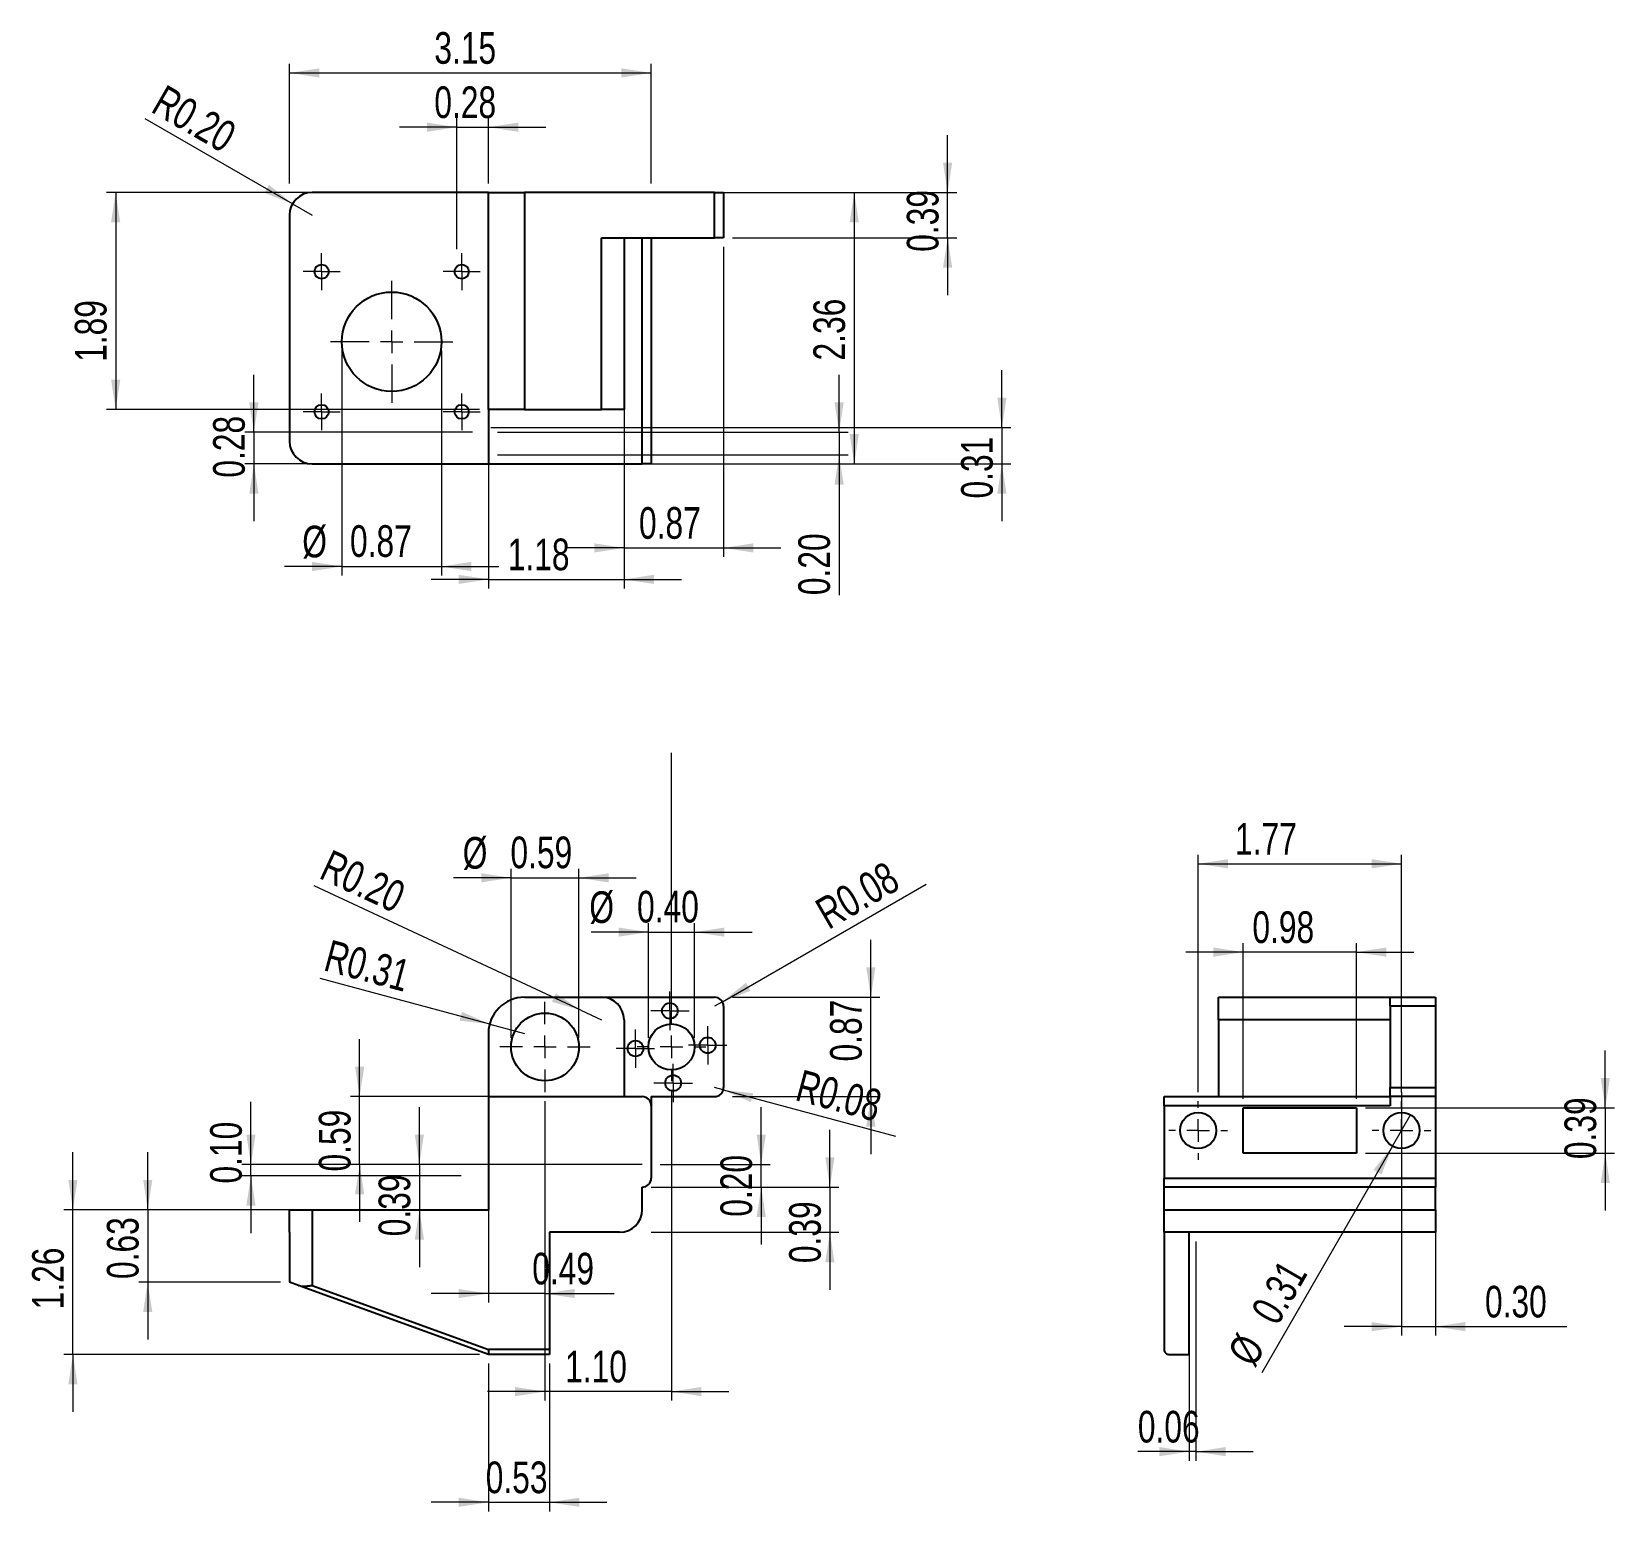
# Model space of a CAD drawing. Header units: inches. Extents: x 0.72 to 7.61, y 3.63 to 10.07.
import ezdxf

# ---------------------------------------------------------------- set-up
doc = ezdxf.new("R2010")
doc.units = ezdxf.units.IN
doc.header["$MEASUREMENT"] = 0
doc.styles.add('SLDTEXTSTYLE0', font='TXT', dxfattribs={"width": 0.75})
doc.dimstyles.new('SLDDIMSTYLE0', dxfattribs={"dimtxt": 0.137795, "dimasz": 0.13, "dimexe": 0, "dimexo": 0.0625, "dimgap": 0.034449, "dimtad": 1, "dimlfac": 2, "dimrnd": 1e-09, "dimzin": 0, "dimdsep": 46, "dimtxsty": 'SLDTEXTSTYLE0', "dimsah": 1, "dimcen": 0.09, "dimadec": 0, "dimazin": 0, "dimtfac": 1, "dimtmove": 0, "dimatfit": 0, "dimfxl": 0, "dimfrac": 2, "dimtolj": 1, "dimtzin": 12, "dimarcsym": 0})
doc.dimstyles.new('SLDDIMSTYLE1', dxfattribs={"dimtxt": 0.137795, "dimasz": 0.13, "dimexe": 0, "dimexo": 0.0625, "dimgap": 0.034449, "dimtad": 1, "dimlfac": 2, "dimrnd": 1e-09, "dimdsep": 46, "dimtxsty": 'SLDTEXTSTYLE0', "dimsah": 1, "dimcen": 0.09, "dimadec": 0, "dimazin": 2, "dimtfac": 1, "dimtmove": 0, "dimatfit": 0, "dimfxl": 0, "dimfrac": 2, "dimtolj": 1, "dimtzin": 12, "dimarcsym": 0})
doc.dimstyles.new('SLDDIMSTYLE2', dxfattribs={"dimtxt": 0.137795, "dimasz": 0.13, "dimexe": 0, "dimexo": 0.0625, "dimgap": 0.034449, "dimtad": 1, "dimlfac": 2, "dimrnd": 1e-09, "dimzin": 4, "dimdsep": 46, "dimtxsty": 'SLDTEXTSTYLE0', "dimsah": 1, "dimcen": 0.09, "dimadec": 0, "dimazin": 1, "dimtfac": 1, "dimtmove": 0, "dimatfit": 0, "dimfxl": 0, "dimfrac": 2, "dimtolj": 1, "dimtzin": 12, "dimarcsym": 0})
doc.dimstyles.new('SLDDIMSTYLE3', dxfattribs={"dimtxt": 0.137795, "dimasz": 0.13, "dimexe": 0, "dimexo": 0.0625, "dimgap": 0.034449, "dimtad": 1, "dimlfac": 2, "dimrnd": 1e-09, "dimdsep": 46, "dimtxsty": 'SLDTEXTSTYLE0', "dimsah": 1, "dimcen": 0, "dimadec": 0, "dimazin": 2, "dimtfac": 1, "dimtofl": 0, "dimtmove": 0, "dimatfit": 3, "dimfxl": 0, "dimfrac": 2, "dimtolj": 1, "dimtzin": 12, "dimarcsym": 0})
doc.dimstyles.new('SLDDIMSTYLE4', dxfattribs={"dimtxt": 0.137795, "dimasz": 0.13, "dimexe": 0, "dimexo": 0.0625, "dimgap": 0.034449, "dimtad": 1, "dimlfac": 2, "dimrnd": 1e-09, "dimzin": 0, "dimdsep": 46, "dimtxsty": 'SLDTEXTSTYLE0', "dimsah": 1, "dimcen": 0, "dimadec": 0, "dimazin": 0, "dimtfac": 1, "dimtofl": 0, "dimtmove": 0, "dimatfit": 3, "dimfxl": 0, "dimfrac": 2, "dimtolj": 1, "dimtzin": 12, "dimarcsym": 0})
doc.dimstyles.new('SLDDIMSTYLE5', dxfattribs={"dimtxt": 0.137795, "dimasz": 0.13, "dimexe": 0, "dimexo": 0.0625, "dimgap": 0.034449, "dimtad": 1, "dimlfac": 2, "dimrnd": 1e-09, "dimzin": 12, "dimdsep": 46, "dimtxsty": 'SLDTEXTSTYLE0', "dimsah": 1, "dimcen": 0.09, "dimadec": 0, "dimazin": 3, "dimtfac": 1, "dimtmove": 0, "dimatfit": 0, "dimfxl": 0, "dimfrac": 2, "dimtolj": 1, "dimtzin": 12, "dimarcsym": 0})
doc.dimstyles.new('SLDDIMSTYLE6', dxfattribs={"dimtxt": 0.137795, "dimasz": 0.13, "dimexe": 0, "dimexo": 0.0625, "dimgap": 0.034449, "dimtad": 1, "dimlfac": 2, "dimrnd": 1e-09, "dimzin": 12, "dimdsep": 46, "dimtxsty": 'SLDTEXTSTYLE0', "dimsah": 1, "dimcen": 0.09, "dimadec": 0, "dimazin": 3, "dimtfac": 1, "dimtofl": 0, "dimtmove": 0, "dimatfit": 3, "dimfxl": 0, "dimfrac": 2, "dimtolj": 1, "dimtzin": 12, "dimarcsym": 0})
doc.dimstyles.new('SLDDIMSTYLE7', dxfattribs={"dimtxt": 0.137795, "dimasz": 0.13, "dimexe": 0, "dimexo": 0.0625, "dimgap": 0.034449, "dimtad": 1, "dimlfac": 2, "dimrnd": 1e-09, "dimdsep": 46, "dimtxsty": 'SLDTEXTSTYLE0', "dimblk1": 'NONE', "dimsah": 1, "dimcen": 0, "dimadec": 0, "dimazin": 2, "dimtfac": 1, "dimtmove": 0, "dimatfit": 3, "dimldrblk": 'NONE', "dimfxl": 0, "dimfrac": 2, "dimtolj": 1, "dimtzin": 12, "dimarcsym": 0})

# ---------------------------------------------------------------- blocks, each defined once
blk = doc.blocks.new('_D')
at = {"color": 7, "linetype": 'Continuous', "lineweight": 18}
for p, q in [((3.8979, 5.1397), (3.8979, 5.3897)), ((3.4583, 5.1397), (3.9373, 5.1397)), ((3.8979, 5.0413), (3.8979, 5.1397)), ((3.4583, 5.0413), (3.9373, 5.0413)), ((3.8979, 5.0413), (3.8979, 4.7913))]:
    blk.add_line(p, q, dxfattribs=at)
for points in [[(3.8979, 5.1397), (3.9179, 5.2697), (3.8779, 5.2697)], [(3.8979, 5.0413), (3.8779, 4.9113), (3.9179, 4.9113)]]:
    blk.add_solid(points, dxfattribs=at)
at = {"color": 7, "linetype": 'Continuous', "lineweight": 18, "insert": (3.7203, 4.9123), "char_height": 0.1378, "attachment_point": 1, "rotation": 90, "style": 'SLDTEXTSTYLE0'}
blk.add_mtext('0.20', dxfattribs=at)
blk = doc.blocks.new('_D_1')
at = {"color": 7, "linetype": 'Continuous', "lineweight": 18}
for p, q in [((2.1496, 5.435), (2.1496, 5.685)), ((3.3796, 5.435), (2.1103, 5.435)), ((2.1496, 5.1397), (2.1496, 5.435)), ((3.3796, 5.1397), (2.1103, 5.1397)), ((2.1496, 5.1397), (2.1496, 4.8897))]:
    blk.add_line(p, q, dxfattribs=at)
for points in [[(2.1496, 5.435), (2.1696, 5.565), (2.1296, 5.565)], [(2.1496, 5.1397), (2.1296, 5.0097), (2.1696, 5.0097)]]:
    blk.add_solid(points, dxfattribs=at)
at = {"color": 7, "linetype": 'Continuous', "lineweight": 18, "insert": (1.972, 5.1092), "char_height": 0.1378, "attachment_point": 1, "rotation": 90, "style": 'SLDTEXTSTYLE0'}
blk.add_mtext('0.59', dxfattribs=at)
blk = doc.blocks.new('_D_2')
at = {"color": 7, "linetype": 'Continuous', "lineweight": 18}
for p, q in [((4.3753, 5.8681), (4.3753, 6.1181)), ((3.7733, 5.8681), (4.4147, 5.8681)), ((4.3753, 5.435), (4.3753, 5.8681)), ((3.7733, 5.435), (4.4147, 5.435)), ((4.3753, 5.435), (4.3753, 5.185))]:
    blk.add_line(p, q, dxfattribs=at)
for points in [[(4.3753, 5.8681), (4.3953, 5.9981), (4.3553, 5.9981)], [(4.3753, 5.435), (4.3553, 5.305), (4.3953, 5.305)]]:
    blk.add_solid(points, dxfattribs=at)
at = {"color": 7, "linetype": 'Continuous', "lineweight": 18, "insert": (4.1977, 5.5882), "char_height": 0.1378, "attachment_point": 1, "rotation": 90, "style": 'SLDTEXTSTYLE0'}
blk.add_mtext('0.87', dxfattribs=at)
blk = doc.blocks.new('_D_3')
at = {"color": 7, "linetype": 'Continuous', "lineweight": 18}
for p, q in [((2.8087, 5.6909), (2.8087, 6.4269)), ((3.104, 5.6909), (3.104, 6.4269)), ((2.8087, 6.3876), (2.5587, 6.3876)), ((2.8087, 6.3876), (3.104, 6.3876)), ((3.104, 6.3876), (3.354, 6.3876))]:
    blk.add_line(p, q, dxfattribs=at)
for points in [[(2.8087, 6.3876), (2.6787, 6.4076), (2.6787, 6.3676)], [(3.104, 6.3876), (3.234, 6.3676), (3.234, 6.4076)]]:
    blk.add_solid(points, dxfattribs=at)
at = {"color": 7, "linetype": 'Continuous', "lineweight": 18, "char_height": 0.1378, "attachment_point": 1, "style": 'SLDTEXTSTYLE0'}
for s, insert in [('%%c', (2.5983, 6.5652)), ('0.59', (2.8061, 6.5673))]:
    blk.add_mtext(s, dxfattribs=dict(at, insert=insert))
blk = doc.blocks.new('_D_4')
at = {"color": 7, "linetype": 'Continuous', "lineweight": 18}
for p, q in [((2.7103, 5.3956), (2.7103, 4.5385)), ((2.9564, 5.4153), (2.9564, 4.5385)), ((2.7103, 4.5779), (2.4603, 4.5779)), ((2.9564, 4.5779), (2.7103, 4.5779)), ((2.9564, 4.5779), (3.2575, 4.5779))]:
    blk.add_line(p, q, dxfattribs=at)
for points in [[(2.7103, 4.5779), (2.5803, 4.5979), (2.5803, 4.5579)], [(2.9564, 4.5779), (3.0864, 4.5579), (3.0864, 4.5979)]]:
    blk.add_solid(points, dxfattribs=at)
at = {"color": 7, "linetype": 'Continuous', "lineweight": 18, "insert": (2.9011, 4.7555), "char_height": 0.1378, "attachment_point": 1, "style": 'SLDTEXTSTYLE0'}
blk.add_mtext('0.49', dxfattribs=at)
blk = doc.blocks.new('_D_5')
at = {"color": 7, "linetype": 'Continuous', "lineweight": 18}
for p, q in [((3.4071, 6.1513), (3.1571, 6.1513)), ((3.4071, 5.6909), (3.4071, 6.1907)), ((3.4071, 6.1513), (3.6079, 6.1513)), ((3.6079, 5.6909), (3.6079, 6.1907)), ((3.6079, 6.1513), (3.8579, 6.1513))]:
    blk.add_line(p, q, dxfattribs=at)
for points in [[(3.4071, 6.1513), (3.2771, 6.1713), (3.2771, 6.1313)], [(3.6079, 6.1513), (3.7379, 6.1313), (3.7379, 6.1713)]]:
    blk.add_solid(points, dxfattribs=at)
at = {"color": 7, "linetype": 'Continuous', "lineweight": 18, "char_height": 0.1378, "attachment_point": 1, "style": 'SLDTEXTSTYLE0'}
for s, insert in [('%%c', (3.1495, 6.329)), ('0.40', (3.3574, 6.3311))]:
    blk.add_mtext(s, dxfattribs=dict(at, insert=insert))
blk = doc.blocks.new('_D_6')
at = {"color": 7, "linetype": 'Continuous', "lineweight": 18}
for p, q in [((3.5075, 5.4626), (3.5075, 4.1118)), ((2.9564, 5.4153), (2.9564, 4.1118)), ((2.9564, 4.1511), (2.7064, 4.1511)), ((3.5075, 4.1511), (2.9564, 4.1511)), ((3.5075, 4.1511), (3.7575, 4.1511))]:
    blk.add_line(p, q, dxfattribs=at)
for points in [[(2.9564, 4.1511), (2.8264, 4.1711), (2.8264, 4.1311)], [(3.5075, 4.1511), (3.6375, 4.1311), (3.6375, 4.1711)]]:
    blk.add_solid(points, dxfattribs=at)
at = {"color": 7, "linetype": 'Continuous', "lineweight": 18, "insert": (3.0441, 4.3287), "char_height": 0.1378, "attachment_point": 1, "style": 'SLDTEXTSTYLE0'}
blk.add_mtext('1.10', dxfattribs=at)
blk = doc.blocks.new('_D_7')
at = {"color": 7, "linetype": 'Continuous', "lineweight": 18}
for q in [(1.9773, 5.9492), (2.8678, 5.7106)]:
    blk.add_line((2.7157, 5.7513), q, dxfattribs=at)
blk.add_solid([(2.7157, 5.7513), (2.5953, 5.8043), (2.5849, 5.7657)], dxfattribs=at)
at = {"color": 7, "linetype": 'Continuous', "lineweight": 18, "insert": (2.0229, 6.1195), "char_height": 0.1378, "attachment_point": 1, "rotation": 345, "style": 'SLDTEXTSTYLE0'}
blk.add_mtext('R0.31', dxfattribs=at)
blk = doc.blocks.new('_D_8')
at = {"color": 7, "linetype": 'Continuous', "lineweight": 18}
for q in [(1.9509, 6.3529), (3.2024, 5.7696)]:
    blk.add_line((3.1132, 5.8112), q, dxfattribs=at)
blk.add_solid([(3.1132, 5.8112), (3.0038, 5.8843), (2.9869, 5.848)], dxfattribs=at)
at = {"color": 7, "linetype": 'Continuous', "lineweight": 18, "insert": (2.0257, 6.5135), "char_height": 0.1378, "attachment_point": 1, "rotation": 335.01127, "style": 'SLDTEXTSTYLE0'}
blk.add_mtext('R0.20', dxfattribs=at)
blk = doc.blocks.new('_D_9')
at = {"color": 7, "linetype": 'Continuous', "lineweight": 18}
for q in [(4.6155, 6.3604), (3.6945, 5.8287)]:
    blk.add_line((3.7286, 5.8484), q, dxfattribs=at)
blk.add_solid([(3.7286, 5.8484), (3.8512, 5.8961), (3.8312, 5.9307)], dxfattribs=at)
at = {"color": 7, "linetype": 'Continuous', "lineweight": 18, "insert": (4.1219, 6.2795), "char_height": 0.1378, "attachment_point": 1, "rotation": 30, "style": 'SLDTEXTSTYLE0'}
blk.add_mtext('R0.08', dxfattribs=at)
blk = doc.blocks.new('_D_10')
at = {"color": 7, "linetype": 'Continuous', "lineweight": 18}
for q in [(3.6945, 5.4744), (4.4824, 5.2633)]:
    blk.add_line((3.7326, 5.4642), q, dxfattribs=at)
blk.add_solid([(3.7326, 5.4642), (3.853, 5.4112), (3.8633, 5.4499)], dxfattribs=at)
at = {"color": 7, "linetype": 'Continuous', "lineweight": 18, "insert": (4.0759, 5.5542), "char_height": 0.1378, "attachment_point": 1, "rotation": 345, "style": 'SLDTEXTSTYLE0'}
blk.add_mtext('R0.08', dxfattribs=at)
blk = doc.blocks.new('_D_11')
at = {"color": 7, "linetype": 'Continuous', "lineweight": 18}
for p, q in [((1.6763, 5.1397), (1.6763, 5.4132)), ((2.5922, 5.1397), (1.6369, 5.1397)), ((1.6763, 5.0905), (1.6763, 5.1397)), ((2.5922, 5.0905), (1.6369, 5.0905)), ((1.6763, 5.0905), (1.6763, 4.8405))]:
    blk.add_line(p, q, dxfattribs=at)
for points in [[(1.6763, 5.1397), (1.6963, 5.2697), (1.6563, 5.2697)], [(1.6763, 5.0905), (1.6563, 4.9605), (1.6963, 4.9605)]]:
    blk.add_solid(points, dxfattribs=at)
at = {"color": 7, "linetype": 'Continuous', "lineweight": 18, "insert": (1.4987, 5.0569), "char_height": 0.1378, "attachment_point": 1, "rotation": 90, "style": 'SLDTEXTSTYLE0'}
blk.add_mtext('0.10', dxfattribs=at)
blk = doc.blocks.new('_D_12')
at = {"color": 7, "linetype": 'Continuous', "lineweight": 18}
for p, q in [((4.1969, 5.0413), (4.1969, 5.2913)), ((3.419, 5.0413), (4.2363, 5.0413)), ((4.1969, 5.0413), (4.1969, 4.8444)), ((3.419, 4.8444), (4.2363, 4.8444)), ((4.1969, 4.8444), (4.1969, 4.5944))]:
    blk.add_line(p, q, dxfattribs=at)
for points in [[(4.1969, 5.0413), (4.2169, 5.1713), (4.1769, 5.1713)], [(4.1969, 4.8444), (4.1769, 4.7144), (4.2169, 4.7144)]]:
    blk.add_solid(points, dxfattribs=at)
at = {"color": 7, "linetype": 'Continuous', "lineweight": 18, "insert": (4.0193, 4.7103), "char_height": 0.1378, "attachment_point": 1, "rotation": 90, "style": 'SLDTEXTSTYLE0'}
blk.add_mtext('0.39', dxfattribs=at)
blk = doc.blocks.new('_D_13')
at = {"color": 7, "linetype": 'Continuous', "lineweight": 18}
for p, q in [((2.4096, 5.1397), (2.4096, 5.3897)), ((2.6709, 5.1397), (2.3702, 5.1397)), ((2.4096, 5.1397), (2.4096, 4.9429)), ((2.6709, 4.9429), (2.3702, 4.9429)), ((2.4096, 4.9429), (2.4096, 4.6929))]:
    blk.add_line(p, q, dxfattribs=at)
for points in [[(2.4096, 5.1397), (2.4296, 5.2697), (2.3896, 5.2697)], [(2.4096, 4.9429), (2.3896, 4.8129), (2.4296, 4.8129)]]:
    blk.add_solid(points, dxfattribs=at)
at = {"color": 7, "linetype": 'Continuous', "lineweight": 18, "insert": (2.232, 4.8272), "char_height": 0.1378, "attachment_point": 1, "rotation": 90, "style": 'SLDTEXTSTYLE0'}
blk.add_mtext('0.39', dxfattribs=at)
blk = doc.blocks.new('_D_14')
at = {"color": 7, "linetype": 'Continuous', "lineweight": 18}
for p, q in [((1.227, 4.9429), (1.227, 5.1929)), ((1.8048, 4.9429), (1.1876, 4.9429)), ((1.227, 4.9429), (1.227, 4.6279)), ((1.8048, 4.6279), (1.1876, 4.6279)), ((1.227, 4.6279), (1.227, 4.3779))]:
    blk.add_line(p, q, dxfattribs=at)
for points in [[(1.227, 4.9429), (1.247, 5.0729), (1.207, 5.0729)], [(1.227, 4.6279), (1.207, 4.4979), (1.247, 4.4979)]]:
    blk.add_solid(points, dxfattribs=at)
at = {"color": 7, "linetype": 'Continuous', "lineweight": 18, "insert": (1.0493, 4.6411), "char_height": 0.1378, "attachment_point": 1, "rotation": 90, "style": 'SLDTEXTSTYLE0'}
blk.add_mtext('0.63', dxfattribs=at)
blk = doc.blocks.new('_D_15')
at = {"color": 7, "linetype": 'Continuous', "lineweight": 18}
for p, q in [((0.9013, 4.9429), (0.9013, 5.1929)), ((2.6709, 4.9429), (0.8619, 4.9429)), ((0.9013, 4.313), (0.9013, 4.9429)), ((2.6709, 4.313), (0.8619, 4.313)), ((0.9013, 4.313), (0.9013, 4.063))]:
    blk.add_line(p, q, dxfattribs=at)
for points in [[(0.9013, 4.9429), (0.9213, 5.0729), (0.8813, 5.0729)], [(0.9013, 4.313), (0.8813, 4.183), (0.9213, 4.183)]]:
    blk.add_solid(points, dxfattribs=at)
at = {"color": 7, "linetype": 'Continuous', "lineweight": 18, "insert": (0.7237, 4.5091), "char_height": 0.1378, "attachment_point": 1, "rotation": 90, "style": 'SLDTEXTSTYLE0'}
blk.add_mtext('1.26', dxfattribs=at)
blk = doc.blocks.new('_D_16')
at = {"color": 7, "linetype": 'Continuous', "lineweight": 18}
for p, q in [((2.7103, 4.2736), (2.7103, 3.6297)), ((2.976, 4.2736), (2.976, 3.6297)), ((2.7103, 3.6691), (2.4603, 3.6691)), ((2.7103, 3.6691), (2.976, 3.6691)), ((2.976, 3.6691), (3.226, 3.6691))]:
    blk.add_line(p, q, dxfattribs=at)
for points in [[(2.7103, 3.6691), (2.5803, 3.6891), (2.5803, 3.6491)], [(2.976, 3.6691), (3.106, 3.6491), (3.106, 3.6891)]]:
    blk.add_solid(points, dxfattribs=at)
at = {"color": 7, "linetype": 'Continuous', "lineweight": 18, "insert": (2.6985, 3.8467), "char_height": 0.1378, "attachment_point": 1, "style": 'SLDTEXTSTYLE0'}
blk.add_mtext('0.53', dxfattribs=at)
blk = doc.blocks.new('SW_CENTERMARKSYMBOL_0')
at = {"color": 0, "linetype": 'Continuous', "lineweight": 0}
for p, q in [((0, 0.0984), (0, 0.1969)), ((-0.0984, 0), (-0.1969, 0)), ((0, 0), (-0.0492, 0)), ((0, 0), (0, 0.0492)), ((0, 0), (0, -0.0492)), ((0, 0), (0.0492, 0)), ((0.0984, 0), (0.1969, 0)), ((0, -0.0984), (0, -0.1969))]:
    blk.add_line(p, q, dxfattribs=at)
blk = doc.blocks.new('SW_CENTERMARKSYMBOL_1')
at = {"color": 0, "linetype": 'Continuous', "lineweight": 0}
for p, q in [((0, 0.0984), (0, 1.2808)), ((-0.0984, 0), (-0.1496, 0)), ((0, 0), (-0.0492, 0)), ((0, 0), (0, 0.0492)), ((0, 0), (0, -0.0492)), ((0, 0), (0.0492, 0)), ((0.0984, 0), (0.1496, 0)), ((0, -0.0984), (0, -0.1496))]:
    blk.add_line(p, q, dxfattribs=at)
blk = doc.blocks.new('SW_CENTERMARKSYMBOL_2')
at = {"color": 0, "linetype": 'Continuous', "lineweight": 0}
for p, q in [((0, 0.0492), (0, 0.0837)), ((-0.0492, 0), (-0.0837, 0)), ((0, 0), (-0.0492, 0)), ((0, 0), (0, 0.0492)), ((0, 0), (0, -0.0492)), ((0, 0), (0.0492, 0)), ((0.0492, 0), (0.0837, 0)), ((0, -0.0492), (0, -0.0837))]:
    blk.add_line(p, q, dxfattribs=at)
blk = doc.blocks.new('SW_CENTERMARKSYMBOL_3')
at = {"color": 0, "linetype": 'Continuous', "lineweight": 0}
for p, q in [((0, 0.0492), (0, 0.0837)), ((-0.0492, 0), (-0.0837, 0)), ((0, 0), (-0.0492, 0)), ((0, 0), (0, 0.0492)), ((0, 0), (0, -0.0492)), ((0, 0), (0.0492, 0)), ((0.0492, 0), (0.0837, 0)), ((0, -0.0492), (0, -0.0837))]:
    blk.add_line(p, q, dxfattribs=at)
blk = doc.blocks.new('SW_CENTERMARKSYMBOL_4')
at = {"color": 0, "linetype": 'Continuous', "lineweight": 0}
for p, q in [((0, 0.0492), (0, 0.0837)), ((-0.0492, 0), (-0.0837, 0)), ((0, 0), (-0.0492, 0)), ((0, 0), (0, 0.0492)), ((0, 0), (0, -0.0492)), ((0, 0), (0.0492, 0)), ((0.0492, 0), (0.0837, 0)), ((0, -0.0492), (0, -0.0837))]:
    blk.add_line(p, q, dxfattribs=at)
blk = doc.blocks.new('SW_CENTERMARKSYMBOL_5')
at = {"color": 0, "linetype": 'Continuous', "lineweight": 0}
for p, q in [((0, 0.0492), (0, 0.0837)), ((-0.0492, 0), (-0.0837, 0)), ((0, 0), (-0.0492, 0)), ((0, 0), (0, 0.0492)), ((0, 0), (0, -0.0492)), ((0, 0), (0.0492, 0)), ((0.0492, 0), (0.0837, 0)), ((0, -0.0492), (0, -0.0837))]:
    blk.add_line(p, q, dxfattribs=at)
blk = doc.blocks.new('_D_17')
at = {"color": 7, "linetype": 'Continuous', "lineweight": 18}
for p, q in [((1.8442, 9.4106), (1.8442, 9.9311)), ((3.419, 9.4106), (3.419, 9.9311)), ((1.8442, 9.8917), (3.419, 9.8917))]:
    blk.add_line(p, q, dxfattribs=at)
for points in [[(1.8442, 9.8917), (1.9742, 9.8717), (1.9742, 9.9117)], [(3.419, 9.8917), (3.289, 9.9117), (3.289, 9.8717)]]:
    blk.add_solid(points, dxfattribs=at)
at = {"color": 7, "linetype": 'Continuous', "lineweight": 18, "insert": (2.4747, 10.0694), "char_height": 0.1378, "attachment_point": 1, "style": 'SLDTEXTSTYLE0'}
blk.add_mtext('3.15', dxfattribs=at)
blk = doc.blocks.new('_D_18')
at = {"color": 7, "linetype": 'Continuous', "lineweight": 18}
for p, q in [((3.4583, 9.3712), (4.3421, 9.3712)), ((4.3028, 9.3712), (4.3028, 8.1901)), ((3.4583, 8.1901), (4.3421, 8.1901))]:
    blk.add_line(p, q, dxfattribs=at)
for points in [[(4.3028, 9.3712), (4.2828, 9.2412), (4.3228, 9.2412)], [(4.3028, 8.1901), (4.3228, 8.3201), (4.2828, 8.3201)]]:
    blk.add_solid(points, dxfattribs=at)
at = {"color": 7, "linetype": 'Continuous', "lineweight": 18, "insert": (4.1251, 8.6399), "char_height": 0.1378, "attachment_point": 1, "rotation": 90, "style": 'SLDTEXTSTYLE0'}
blk.add_mtext('2.36', dxfattribs=at)
blk = doc.blocks.new('_D_19')
at = {"color": 7, "linetype": 'Continuous', "lineweight": 18}
for p, q in [((2.5725, 9.6555), (2.3225, 9.6555)), ((2.5725, 9.1251), (2.5725, 9.6949)), ((2.5725, 9.6555), (2.7103, 9.6555)), ((2.7103, 9.4106), (2.7103, 9.6949)), ((2.7103, 9.6555), (2.9603, 9.6555))]:
    blk.add_line(p, q, dxfattribs=at)
for points in [[(2.5725, 9.6555), (2.4425, 9.6755), (2.4425, 9.6355)], [(2.7103, 9.6555), (2.8403, 9.6355), (2.8403, 9.6755)]]:
    blk.add_solid(points, dxfattribs=at)
at = {"color": 7, "linetype": 'Continuous', "lineweight": 18, "insert": (2.4747, 9.8331), "char_height": 0.1378, "attachment_point": 1, "style": 'SLDTEXTSTYLE0'}
blk.add_mtext('0.28', dxfattribs=at)
blk = doc.blocks.new('_D_20')
at = {"color": 7, "linetype": 'Continuous', "lineweight": 18}
for p, q in [((2.7103, 8.3869), (2.7103, 7.6476)), ((3.3008, 8.3869), (3.3008, 7.6476)), ((2.7103, 7.687), (2.4603, 7.687)), ((2.7103, 7.687), (3.3008, 7.687)), ((3.3008, 7.687), (3.5508, 7.687))]:
    blk.add_line(p, q, dxfattribs=at)
for points in [[(2.7103, 7.687), (2.5803, 7.707), (2.5803, 7.667)], [(3.3008, 7.687), (3.4308, 7.667), (3.4308, 7.707)]]:
    blk.add_solid(points, dxfattribs=at)
at = {"color": 7, "linetype": 'Continuous', "lineweight": 18, "insert": (2.7944, 7.8646), "char_height": 0.1378, "attachment_point": 1, "style": 'SLDTEXTSTYLE0'}
blk.add_mtext('1.18', dxfattribs=at)
blk = doc.blocks.new('_D_21')
at = {"color": 7, "linetype": 'Continuous', "lineweight": 18}
for p, q in [((3.3008, 9.135), (3.3008, 7.7845)), ((3.7339, 9.135), (3.7339, 7.7845)), ((3.3008, 7.8239), (3.0508, 7.8239)), ((3.3008, 7.8239), (3.7339, 7.8239)), ((3.7339, 7.8239), (3.9839, 7.8239))]:
    blk.add_line(p, q, dxfattribs=at)
for points in [[(3.3008, 7.8239), (3.1708, 7.8439), (3.1708, 7.8039)], [(3.7339, 7.8239), (3.8639, 7.8039), (3.8639, 7.8439)]]:
    blk.add_solid(points, dxfattribs=at)
at = {"color": 7, "linetype": 'Continuous', "lineweight": 18, "insert": (3.3657, 8.0015), "char_height": 0.1378, "attachment_point": 1, "style": 'SLDTEXTSTYLE0'}
blk.add_mtext('0.87', dxfattribs=at)
blk = doc.blocks.new('_D_22')
at = {"color": 7, "linetype": 'Continuous', "lineweight": 18}
for p, q in [((4.7094, 9.3712), (4.7094, 9.6212)), ((3.7733, 9.3712), (4.7488, 9.3712)), ((4.7094, 9.1743), (4.7094, 9.3712)), ((3.7733, 9.1743), (4.7488, 9.1743)), ((4.7094, 9.1743), (4.7094, 8.9243))]:
    blk.add_line(p, q, dxfattribs=at)
for points in [[(4.7094, 9.3712), (4.7294, 9.5012), (4.6894, 9.5012)], [(4.7094, 9.1743), (4.6894, 9.0443), (4.7294, 9.0443)]]:
    blk.add_solid(points, dxfattribs=at)
at = {"color": 7, "linetype": 'Continuous', "lineweight": 18, "insert": (4.5318, 9.113), "char_height": 0.1378, "attachment_point": 1, "rotation": 90, "style": 'SLDTEXTSTYLE0'}
blk.add_mtext('0.39', dxfattribs=at)
blk = doc.blocks.new('_D_23')
at = {"color": 7, "linetype": 'Continuous', "lineweight": 18}
for p, q in [((2.6709, 9.3712), (1.048, 9.3712)), ((1.0874, 9.3712), (1.0874, 8.4263)), ((2.6709, 8.4263), (1.048, 8.4263))]:
    blk.add_line(p, q, dxfattribs=at)
for points in [[(1.0874, 9.3712), (1.0674, 9.2412), (1.1074, 9.2412)], [(1.0874, 8.4263), (1.1074, 8.5563), (1.0674, 8.5563)]]:
    blk.add_solid(points, dxfattribs=at)
at = {"color": 7, "linetype": 'Continuous', "lineweight": 18, "insert": (0.9098, 8.6338), "char_height": 0.1378, "attachment_point": 1, "rotation": 90, "style": 'SLDTEXTSTYLE0'}
blk.add_mtext('1.89', dxfattribs=at)
blk = doc.blocks.new('_D_24')
at = {"color": 7, "linetype": 'Continuous', "lineweight": 18}
for p, q in [((4.9457, 8.3476), (4.9457, 8.5976)), ((2.7201, 8.3476), (4.985, 8.3476)), ((4.9457, 8.3476), (4.9457, 8.1901)), ((2.7201, 8.1901), (4.985, 8.1901)), ((4.9457, 8.1901), (4.9457, 7.9401))]:
    blk.add_line(p, q, dxfattribs=at)
for points in [[(4.9457, 8.3476), (4.9657, 8.4776), (4.9257, 8.4776)], [(4.9457, 8.1901), (4.9257, 8.0601), (4.9657, 8.0601)]]:
    blk.add_solid(points, dxfattribs=at)
at = {"color": 7, "linetype": 'Continuous', "lineweight": 18, "insert": (4.768, 8.0391), "char_height": 0.1378, "attachment_point": 1, "rotation": 90, "style": 'SLDTEXTSTYLE0'}
blk.add_mtext('0.31', dxfattribs=at)
blk = doc.blocks.new('_D_25')
at = {"color": 7, "linetype": 'Continuous', "lineweight": 18}
for p, q in [((2.0725, 8.6821), (2.0725, 7.7036)), ((2.5055, 8.6821), (2.5055, 7.7036)), ((2.0725, 7.743), (1.8225, 7.743)), ((2.0725, 7.743), (2.5055, 7.743)), ((2.5055, 7.743), (2.7555, 7.743))]:
    blk.add_line(p, q, dxfattribs=at)
for points in [[(2.0725, 7.743), (1.9425, 7.763), (1.9425, 7.723)], [(2.5055, 7.743), (2.6355, 7.723), (2.6355, 7.763)]]:
    blk.add_solid(points, dxfattribs=at)
at = {"color": 7, "linetype": 'Continuous', "lineweight": 18, "char_height": 0.1378, "attachment_point": 1, "style": 'SLDTEXTSTYLE0'}
for s, insert in [('%%c', (1.8997, 7.9206)), ('0.87', (2.1075, 7.9227))]:
    blk.add_mtext(s, dxfattribs=dict(at, insert=insert))
blk = doc.blocks.new('_D_26')
at = {"color": 7, "linetype": 'Continuous', "lineweight": 18}
for p, q in [((1.6892, 8.3279), (1.6892, 8.5779)), ((2.6414, 8.3279), (1.6499, 8.3279)), ((1.6892, 8.3279), (1.6892, 8.1901)), ((2.6414, 8.1901), (1.6499, 8.1901)), ((1.6892, 8.1901), (1.6892, 7.9401))]:
    blk.add_line(p, q, dxfattribs=at)
for points in [[(1.6892, 8.3279), (1.7092, 8.4579), (1.6692, 8.4579)], [(1.6892, 8.1901), (1.6692, 8.0601), (1.7092, 8.0601)]]:
    blk.add_solid(points, dxfattribs=at)
at = {"color": 7, "linetype": 'Continuous', "lineweight": 18, "insert": (1.5116, 8.1298), "char_height": 0.1378, "attachment_point": 1, "rotation": 90, "style": 'SLDTEXTSTYLE0'}
blk.add_mtext('0.28', dxfattribs=at)
blk = doc.blocks.new('_D_27')
at = {"color": 7, "linetype": 'Continuous', "lineweight": 18}
for p, q in [((4.237, 8.3279), (4.237, 8.5779)), ((2.7497, 8.3279), (4.2764, 8.3279)), ((4.237, 8.3279), (4.237, 8.2295)), ((2.7497, 8.2295), (4.2764, 8.2295)), ((4.237, 8.2295), (4.237, 7.6182))]:
    blk.add_line(p, q, dxfattribs=at)
for points in [[(4.237, 8.3279), (4.257, 8.4579), (4.217, 8.4579)], [(4.237, 8.2295), (4.217, 8.0995), (4.257, 8.0995)]]:
    blk.add_solid(points, dxfattribs=at)
at = {"color": 7, "linetype": 'Continuous', "lineweight": 18, "insert": (4.0594, 7.6182), "char_height": 0.1378, "attachment_point": 1, "rotation": 90, "style": 'SLDTEXTSTYLE0'}
blk.add_mtext('0.20', dxfattribs=at)
blk = doc.blocks.new('_D_28')
at = {"color": 7, "linetype": 'Continuous', "lineweight": 18}
for q in [(1.2163, 9.6921), (1.9426, 9.2728)]:
    blk.add_line((1.8573, 9.322), q, dxfattribs=at)
blk.add_solid([(1.8573, 9.322), (1.7548, 9.4043), (1.7348, 9.3697)], dxfattribs=at)
at = {"color": 7, "linetype": 'Continuous', "lineweight": 18, "insert": (1.3043, 9.8444), "char_height": 0.1378, "attachment_point": 1, "rotation": 330, "style": 'SLDTEXTSTYLE0'}
blk.add_mtext('R0.20', dxfattribs=at)
blk = doc.blocks.new('SW_CENTERMARKSYMBOL_6')
at = {"color": 0, "linetype": 'Continuous', "lineweight": 0}
for p, q in [((0, 0.0984), (0, 0.2657)), ((-0.0984, 0), (-0.2657, 0)), ((0, 0), (-0.0492, 0)), ((0, 0), (0, 0.0492)), ((0, 0), (0, -0.0492)), ((0, 0), (0.0492, 0)), ((0.0984, 0), (0.2657, 0)), ((0, -0.0984), (0, -0.2657))]:
    blk.add_line(p, q, dxfattribs=at)
blk = doc.blocks.new('SW_CENTERMARKSYMBOL_7')
at = {"color": 0, "linetype": 'Continuous', "lineweight": 0}
for p, q in [((0, 0.0492), (0, 0.0804)), ((-0.0492, 0), (-0.0804, 0)), ((0, 0), (-0.0492, 0)), ((0, 0), (0, 0.0492)), ((0, 0), (0, -0.0492)), ((0, 0), (0.0492, 0)), ((0.0492, 0), (0.0804, 0)), ((0, -0.0492), (0, -0.0804))]:
    blk.add_line(p, q, dxfattribs=at)
blk = doc.blocks.new('SW_CENTERMARKSYMBOL_8')
at = {"color": 0, "linetype": 'Continuous', "lineweight": 0}
for p, q in [((0, 0.0492), (0, 0.0804)), ((-0.0492, 0), (-0.0804, 0)), ((0, 0), (-0.0492, 0)), ((0, 0), (0, 0.0492)), ((0, 0), (0, -0.0492)), ((0, 0), (0.0492, 0)), ((0.0492, 0), (0.0804, 0)), ((0, -0.0492), (0, -0.0804))]:
    blk.add_line(p, q, dxfattribs=at)
blk = doc.blocks.new('SW_CENTERMARKSYMBOL_9')
at = {"color": 0, "linetype": 'Continuous', "lineweight": 0}
for p, q in [((0, 0.0492), (0, 0.0804)), ((-0.0492, 0), (-0.0804, 0)), ((0, 0), (-0.0492, 0)), ((0, 0), (0, 0.0492)), ((0, 0), (0, -0.0492)), ((0, 0), (0.0492, 0)), ((0.0492, 0), (0.0804, 0)), ((0, -0.0492), (0, -0.0804))]:
    blk.add_line(p, q, dxfattribs=at)
blk = doc.blocks.new('SW_CENTERMARKSYMBOL_10')
at = {"color": 0, "linetype": 'Continuous', "lineweight": 0}
for p, q in [((0, 0.0492), (0, 0.0804)), ((-0.0492, 0), (-0.0804, 0)), ((0, 0), (-0.0492, 0)), ((0, 0), (0, 0.0492)), ((0, 0), (0, -0.0492)), ((0, 0), (0.0492, 0)), ((0.0492, 0), (0.0804, 0)), ((0, -0.0492), (0, -0.0804))]:
    blk.add_line(p, q, dxfattribs=at)
blk = doc.blocks.new('_D_29')
at = {"color": 7, "linetype": 'Continuous', "lineweight": 18}
for q in [(6.7252, 5.3556), (6.0767, 4.2323)]:
    blk.add_line((6.6464, 5.2192), q, dxfattribs=at)
blk.add_solid([(6.6464, 5.2192), (6.5641, 5.1166), (6.5987, 5.0966)], dxfattribs=at)
at = {"color": 7, "linetype": 'Continuous', "lineweight": 18, "char_height": 0.1378, "attachment_point": 1, "rotation": 60, "style": 'SLDTEXTSTYLE0'}
for s, insert in [('0.31', (6.0256, 4.5018)), ('%%c', (5.9235, 4.3208))]:
    blk.add_mtext(s, dxfattribs=dict(at, insert=insert))
blk = doc.blocks.new('_NONE')
blk = doc.blocks.new('_D_30')
at = {"color": 7, "linetype": 'Continuous', "lineweight": 18}
for p, q in [((5.8, 5.4547), (5.8, 6.4881)), ((6.6858, 5.4547), (6.6858, 6.4881)), ((5.8, 6.4488), (6.6858, 6.4488))]:
    blk.add_line(p, q, dxfattribs=at)
for points in [[(5.8, 6.4488), (5.93, 6.4288), (5.93, 6.4688)], [(6.6858, 6.4488), (6.5558, 6.4688), (6.5558, 6.4288)]]:
    blk.add_solid(points, dxfattribs=at)
at = {"color": 7, "linetype": 'Continuous', "lineweight": 18, "insert": (5.9606, 6.6264), "char_height": 0.1378, "attachment_point": 1, "style": 'SLDTEXTSTYLE0'}
blk.add_mtext('1.77', dxfattribs=at)
blk = doc.blocks.new('_D_31')
at = {"color": 7, "linetype": 'Continuous', "lineweight": 18}
for p, q in [((6.6858, 5.4547), (6.6858, 4.3946)), ((6.8334, 5.1004), (6.8334, 4.3946)), ((6.6858, 4.4339), (6.4358, 4.4339)), ((6.6858, 4.4339), (6.8334, 4.4339)), ((6.8334, 4.4339), (7.4053, 4.4339))]:
    blk.add_line(p, q, dxfattribs=at)
for points in [[(6.6858, 4.4339), (6.5558, 4.4539), (6.5558, 4.4139)], [(6.8334, 4.4339), (6.9634, 4.4139), (6.9634, 4.4539)]]:
    blk.add_solid(points, dxfattribs=at)
at = {"color": 7, "linetype": 'Continuous', "lineweight": 18, "insert": (7.0489, 4.6116), "char_height": 0.1378, "attachment_point": 1, "style": 'SLDTEXTSTYLE0'}
blk.add_mtext('0.30', dxfattribs=at)
blk = doc.blocks.new('_D_32')
at = {"color": 7, "linetype": 'Continuous', "lineweight": 18}
for p, q in [((5.9968, 6.0642), (5.7468, 6.0642)), ((5.9968, 5.4252), (5.9968, 6.1036)), ((6.4889, 6.0642), (5.9968, 6.0642)), ((6.4889, 5.4252), (6.4889, 6.1036)), ((6.4889, 6.0642), (6.7389, 6.0642))]:
    blk.add_line(p, q, dxfattribs=at)
for points in [[(5.9968, 6.0642), (5.8668, 6.0842), (5.8668, 6.0442)], [(6.4889, 6.0642), (6.6189, 6.0442), (6.6189, 6.0842)]]:
    blk.add_solid(points, dxfattribs=at)
at = {"color": 7, "linetype": 'Continuous', "lineweight": 18, "insert": (6.0363, 6.2419), "char_height": 0.1378, "attachment_point": 1, "style": 'SLDTEXTSTYLE0'}
blk.add_mtext('0.98', dxfattribs=at)
blk = doc.blocks.new('_D_33')
at = {"color": 7, "linetype": 'Continuous', "lineweight": 18}
for p, q in [((7.5727, 5.3858), (7.5727, 5.6358)), ((6.5283, 5.3858), (7.6121, 5.3858)), ((7.5727, 5.3858), (7.5727, 5.1889)), ((6.5283, 5.1889), (7.6121, 5.1889)), ((7.5727, 5.1889), (7.5727, 4.9389))]:
    blk.add_line(p, q, dxfattribs=at)
for points in [[(7.5727, 5.3858), (7.5927, 5.5158), (7.5527, 5.5158)], [(7.5727, 5.1889), (7.5527, 5.0589), (7.5927, 5.0589)]]:
    blk.add_solid(points, dxfattribs=at)
at = {"color": 7, "linetype": 'Continuous', "lineweight": 18, "insert": (7.3951, 5.163), "char_height": 0.1378, "attachment_point": 1, "rotation": 90, "style": 'SLDTEXTSTYLE0'}
blk.add_mtext('0.39', dxfattribs=at)
blk = doc.blocks.new('_D_34')
at = {"color": 7, "linetype": 'Continuous', "lineweight": 18}
for p, q in [((5.7606, 4.8051), (5.7606, 3.8502)), ((5.7901, 4.8051), (5.7901, 3.8502)), ((5.7606, 3.8896), (5.5376, 3.8896)), ((5.7901, 3.8896), (5.7606, 3.8896)), ((5.7901, 3.8896), (6.0401, 3.8896))]:
    blk.add_line(p, q, dxfattribs=at)
for points in [[(5.7606, 3.8896), (5.6306, 3.9096), (5.6306, 3.8696)], [(5.7901, 3.8896), (5.9201, 3.8696), (5.9201, 3.9096)]]:
    blk.add_solid(points, dxfattribs=at)
at = {"color": 7, "linetype": 'Continuous', "lineweight": 18, "insert": (5.5376, 4.0672), "char_height": 0.1378, "attachment_point": 1, "style": 'SLDTEXTSTYLE0'}
blk.add_mtext('0.06', dxfattribs=at)
blk = doc.blocks.new('SW_CENTERMARKSYMBOL_11')
at = {"color": 0, "linetype": 'Continuous', "lineweight": 0}
for p, q in [((0, 0.0984), (0, 0.128)), ((-0.0984, 0), (-0.128, 0)), ((0, 0), (-0.0492, 0)), ((0, 0), (0, 0.0492)), ((0, 0), (0, -0.0492)), ((0, 0), (0.0492, 0)), ((0.0984, 0), (0.128, 0)), ((0, -0.0984), (0, -0.128))]:
    blk.add_line(p, q, dxfattribs=at)
blk = doc.blocks.new('SW_CENTERMARKSYMBOL_12')
at = {"color": 0, "linetype": 'Continuous', "lineweight": 0}
for p, q in [((0, 0.0984), (0, 0.128)), ((-0.0984, 0), (-0.128, 0)), ((0, 0), (-0.0492, 0)), ((0, 0), (0, 0.0492)), ((0, 0), (0, -0.0492)), ((0, 0), (0.0492, 0)), ((0.0984, 0), (0.128, 0)), ((0, -0.0984), (0, -0.128))]:
    blk.add_line(p, q, dxfattribs=at)

msp = doc.modelspace()

# ---------------------------------------------------------------- linework, layer by layer
at = {"color": 7, "linetype": 'Continuous', "lineweight": 25}
for p, q in [((2.7103, 9.3712), (1.9426, 9.3712)), ((2.7103, 8.4263), (2.7103, 9.3712)), ((2.7103, 9.3712), (2.8678, 9.3712)), ((2.8678, 9.3712), (2.8678, 8.4263)), ((3.6945, 9.3712), (2.8678, 9.3712)), ((3.6945, 9.1743), (3.6945, 9.3712)), ((3.6945, 9.3712), (3.7339, 9.3712)), ((3.7339, 9.3712), (3.7339, 9.1743)), ((1.8442, 9.2728), (1.8442, 8.2885)), ((3.2024, 8.4263), (3.2024, 9.1743)), ((3.2024, 9.1743), (3.6945, 9.1743)), ((3.3008, 9.1743), (3.3008, 8.4263)), ((3.3796, 8.1901), (3.3796, 9.1743)), ((3.419, 9.1743), (3.419, 8.1901)), ((3.7339, 9.1743), (3.6945, 9.1743)), ((2.8678, 8.4263), (2.7103, 8.4263)), ((2.7103, 8.4263), (2.7103, 8.1901)), ((2.8678, 8.4263), (3.2024, 8.4263)), ((3.3008, 8.4263), (3.2024, 8.4263)), ((1.9426, 8.1901), (2.7103, 8.1901)), ((2.7103, 8.1901), (3.3796, 8.1901)), ((3.419, 8.1901), (3.3796, 8.1901)), ((2.8678, 5.8681), (3.2024, 5.8681)), ((3.2024, 5.8681), (3.6945, 5.8681)), ((5.8885, 5.7696), (5.8885, 5.8681)), ((5.8885, 5.8681), (6.6366, 5.8681)), ((6.6366, 5.8681), (6.8334, 5.8681)), ((6.6366, 5.8287), (6.6366, 5.8681)), ((6.8334, 5.8681), (6.8334, 5.8287)), ((3.7339, 5.8287), (3.7339, 5.4744)), ((6.8334, 5.8287), (6.6366, 5.8287)), ((6.6366, 5.8287), (6.6366, 5.4744)), ((6.8334, 5.8287), (6.8334, 5.4744)), ((3.3008, 5.7696), (3.3008, 5.435)), ((5.8885, 5.7696), (5.8885, 5.435)), ((6.6366, 5.7696), (5.8885, 5.7696)), ((2.7103, 5.7106), (2.7103, 5.435)), ((6.6366, 5.4744), (6.8334, 5.4744)), ((6.6366, 5.435), (6.6366, 5.4744)), ((6.8334, 5.4744), (6.8334, 5.435)), ((2.7103, 5.435), (2.7103, 4.9429)), ((2.7103, 5.435), (3.3796, 5.435)), ((3.419, 5.435), (3.6945, 5.435)), ((3.419, 5.435), (3.419, 5.3956)), ((3.419, 5.3956), (3.419, 5.0807)), ((5.6523, 5.435), (6.6366, 5.435)), ((5.6523, 5.3956), (5.6523, 5.435)), ((5.6523, 5.3956), (5.6523, 5.0807)), ((6.6366, 5.3956), (5.6523, 5.3956)), ((5.9968, 5.3858), (6.4889, 5.3858)), ((5.9968, 5.1889), (5.9968, 5.3858)), ((6.4889, 5.3858), (6.4889, 5.1889)), ((6.8334, 5.435), (6.6366, 5.435)), ((6.6366, 5.435), (6.6366, 5.3956)), ((6.8334, 5.435), (6.8334, 5.0807)), ((6.4889, 5.1889), (5.9968, 5.1889)), ((3.3796, 4.9429), (3.3796, 5.0413)), ((5.6523, 5.0807), (6.8334, 5.0807)), ((5.6523, 5.0413), (5.6523, 5.0807)), ((6.8334, 5.0413), (5.6523, 5.0413)), ((5.6523, 4.9429), (5.6523, 5.0413)), ((6.8334, 5.0807), (6.8334, 5.0413)), ((6.8334, 4.9429), (6.8334, 5.0413)), ((1.8442, 4.8444), (1.8442, 4.9429)), ((1.8442, 4.9429), (1.9426, 4.9429)), ((1.9426, 4.9429), (2.7103, 4.9429)), ((1.9426, 4.9429), (1.9426, 4.6131)), ((5.6523, 4.9429), (6.8334, 4.9429)), ((5.6523, 4.8444), (5.6523, 4.9429)), ((6.8334, 4.9429), (6.8334, 4.8444)), ((1.8442, 4.8444), (1.8449, 4.8444)), ((1.8448, 4.8444), (1.8448, 4.6277)), ((1.8449, 4.8444), (1.8449, 4.6276)), ((2.976, 4.8444), (2.976, 4.3339)), ((3.2812, 4.8444), (2.976, 4.8444)), ((6.8334, 4.8444), (5.6523, 4.8444)), ((5.6523, 4.8444), (5.6523, 4.3339)), ((5.7606, 4.313), (5.7606, 4.8444)), ((1.8449, 4.6276), (1.8448, 4.6277)), ((1.8835, 4.6136), (1.8449, 4.6276)), ((2.7103, 4.313), (1.8835, 4.6136)), ((1.9426, 4.6131), (2.7103, 4.3339)), ((2.976, 4.3339), (2.7103, 4.3339)), ((2.7103, 4.3339), (2.7103, 4.313)), ((2.976, 4.313), (2.7103, 4.313)), ((2.976, 4.3339), (2.976, 4.313)), ((5.672, 4.313), (5.7606, 4.313))]:
    msp.add_line(p, q, dxfattribs=at)
for centre, radius in [((1.9839, 9.0266), 0.0311), ((2.5941, 9.0266), 0.0311), ((2.289, 8.7215), 0.2165), ((1.9839, 8.4164), 0.0311), ((2.5941, 8.4164), 0.0311), ((2.9564, 5.6515), 0.1476), ((3.5004, 5.8089), 0.0344), ((3.5075, 5.6515), 0.1004), ((3.3502, 5.6444), 0.0344), ((3.6649, 5.6587), 0.0344), ((3.5147, 5.4942), 0.0344), ((5.8, 5.2874), 0.0787), ((6.6858, 5.2874), 0.0787)]:
    msp.add_circle(centre, radius, dxfattribs=at)
at = {"color": 7, "linetype": 'Continuous'}
for centre in [(3.5004, 5.8089), (3.3502, 5.6444), (3.6649, 5.6587), (3.5147, 5.4942)]:
    msp.add_circle(centre, 0.0344, dxfattribs=at)
at = {"color": 7, "linetype": 'Continuous', "lineweight": 25}
for centre, radius, start, end in [((1.9426, 9.2728), 0.0984, 90, 180), ((1.9426, 8.2885), 0.0984, 180, 270), ((2.8678, 5.7106), 0.1575, 90, 180), ((3.2024, 5.7696), 0.0984, 0, 90), ((3.6945, 5.8287), 0.0394, 0, 90), ((3.6945, 5.4744), 0.0394, 270, 0), ((3.3796, 5.3956), 0.0394, 0, 90), ((3.3796, 5.0807), 0.0394, 270, 0), ((3.2812, 4.9429), 0.0984, 270, 0)]:
    msp.add_arc(centre, radius, start, end, dxfattribs=at)
msp.add_ellipse((5.672, 4.3339), major_axis=(0, 0.0209), ratio=0.939793, start_param=1.570796, end_param=3.141593, dxfattribs=at)
msp.add_open_spline([(1.8835, 4.6136), (1.8876, 4.6121), (1.8921, 4.6112), (1.9014, 4.6103), (1.9064, 4.6102), (1.9164, 4.6105), (1.9215, 4.6109), (1.932, 4.6119), (1.9373, 4.6125), (1.9426, 4.6131)], degree=3, knots=[0, 0, 0, 0, 0.25, 0.25, 0.5, 0.5, 0.75, 0.75, 1, 1, 1, 1], dxfattribs=at)

# ---------------------------------------------------------------- block references
at = {"color": 7, "linetype": 'Continuous', "lineweight": 0}
for name, p in [('SW_CENTERMARKSYMBOL_9', (1.9839, 9.0266)), ('SW_CENTERMARKSYMBOL_10', (2.5941, 9.0266)), ('SW_CENTERMARKSYMBOL_6', (2.289, 8.7215)), ('SW_CENTERMARKSYMBOL_8', (1.9839, 8.4164)), ('SW_CENTERMARKSYMBOL_7', (2.5941, 8.4164)), ('SW_CENTERMARKSYMBOL_1', (3.5075, 5.6515)), ('SW_CENTERMARKSYMBOL_5', (3.5004, 5.8089)), ('SW_CENTERMARKSYMBOL_0', (2.9564, 5.6515)), ('SW_CENTERMARKSYMBOL_4', (3.3502, 5.6444)), ('SW_CENTERMARKSYMBOL_2', (3.6649, 5.6587)), ('SW_CENTERMARKSYMBOL_3', (3.5147, 5.4942)), ('SW_CENTERMARKSYMBOL_11', (5.8, 5.2874)), ('SW_CENTERMARKSYMBOL_12', (6.6858, 5.2874))]:
    msp.add_blockref(name, p, dxfattribs=at)

# ---------------------------------------------------------------- dimensions: what is measured, and where the dimension line sits
at = {"color": 7, "linetype": 'Continuous', "lineweight": 18}
for base, p1, p2, dimstyle, picture, middle in [((3.419, 10.0011), (1.8442, 9.3712), (3.419, 9.3712), 'SLDDIMSTYLE6', '_D_17', (2.6529, 10.0011)), ((2.7103, 9.7649), (2.5725, 9.0858), (2.7103, 9.3712), 'SLDDIMSTYLE1', '_D_19', (2.6529, 9.7649)), ((3.7339, 7.9333), (3.3008, 9.1743), (3.7339, 9.1743), 'SLDDIMSTYLE1', '_D_21', (3.5439, 7.9333)), ((3.3008, 7.7964), (2.7103, 8.4263), (3.3008, 8.4263), 'SLDDIMSTYLE5', '_D_20', (2.9726, 7.7964)), ((6.6858, 6.5581), (5.8, 5.2874), (6.6858, 5.2874), 'SLDDIMSTYLE5', '_D_30', (6.1388, 6.5581)), ((5.9968, 6.1736), (6.4889, 5.3858), (5.9968, 5.3858), 'SLDDIMSTYLE1', '_D_32', (6.2145, 6.1736)), ((2.7103, 4.6873), (2.9564, 5.6515), (2.7103, 5.435), 'SLDDIMSTYLE1', '_D_4', (3.0793, 4.6873)), ((2.9564, 4.2605), (3.5075, 5.6515), (2.9564, 5.6515), 'SLDDIMSTYLE2', '_D_6', (3.2222, 4.2605)), ((6.8334, 4.5433), (6.6858, 5.2874), (6.8334, 5.1397), 'SLDDIMSTYLE0', '_D_31', (7.2271, 4.5433)), ((5.7606, 3.999), (5.7901, 4.8444), (5.7606, 4.8444), 'SLDDIMSTYLE1', '_D_34', (5.7158, 3.999)), ((2.976, 3.7785), (2.7103, 4.313), (2.976, 4.313), 'SLDDIMSTYLE1', '_D_16', (2.8766, 3.7785))]:
    dim = msp.add_linear_dim(base=base, p1=p1, p2=p2, dimstyle=dimstyle, dxfattribs=at)
    dim.commit()
    dim.dimension.update_dxf_attribs({"geometry": picture, "text_midpoint": middle, "dimtype": 160})
for center, mpoint, dimstyle, picture, middle in [((1.9426, 9.2728), (1.8573, 9.322), 'SLDDIMSTYLE4', '_D_28', (1.4107, 9.5798)), ((3.2024, 5.7696), (3.1132, 5.8112), 'SLDDIMSTYLE4', '_D_8', (2.1583, 6.2563)), ((3.6945, 5.8287), (3.7286, 5.8484), 'SLDDIMSTYLE3', '_D_9', (4.419, 6.2469)), ((2.8678, 5.7106), (2.7157, 5.7513), 'SLDDIMSTYLE3', '_D_7', (2.1951, 5.8908)), ((3.6945, 5.4744), (3.7326, 5.4642), 'SLDDIMSTYLE3', '_D_10', (4.2659, 5.3213))]:
    dim = msp.add_radius_dim(center=center, mpoint=mpoint, dimstyle=dimstyle, dxfattribs=at)
    dim.commit()
    dim.dimension.update_dxf_attribs({"geometry": picture, "text_midpoint": middle, "dimtype": 164})
for base, p1, p2, dimstyle, picture, middle in [((4.6001, 9.3712), (3.7339, 9.1743), (3.7339, 9.3712), 'SLDDIMSTYLE1', '_D_22', (4.6001, 9.2912)), ((0.978, 8.4263), (2.7103, 9.3712), (2.7103, 8.4263), 'SLDDIMSTYLE5', '_D_23', (0.978, 8.812)), ((4.1934, 8.1901), (3.419, 9.3712), (3.419, 8.1901), 'SLDDIMSTYLE6', '_D_18', (4.1934, 8.8181)), ((1.5798, 8.1901), (2.6808, 8.3279), (2.6808, 8.1901), 'SLDDIMSTYLE1', '_D_26', (1.5798, 8.308)), ((4.83628, 8.19009), (2.68077, 8.34757), (2.68077, 8.19009), 'SLDDIMSTYLE1', '_D_24', (4.83628, 8.21723)), ((4.1276, 8.2295), (2.7103, 8.3279), (2.7103, 8.2295), 'SLDDIMSTYLE0', '_D_27', (4.1276, 7.7964)), ((4.2659, 5.8681), (3.7339, 5.435), (3.7339, 5.8681), 'SLDDIMSTYLE1', '_D_2', (4.2659, 5.7664)), ((2.0403, 5.435), (3.419, 5.1397), (3.419, 5.435), 'SLDDIMSTYLE1', '_D_1', (2.0403, 5.2874)), ((7.4633, 5.1889), (6.4889, 5.3858), (6.4889, 5.1889), 'SLDDIMSTYLE1', '_D_33', (7.4633, 5.3411)), ((1.5669, 5.1397), (2.6316, 5.0905), (2.6316, 5.1397), 'SLDDIMSTYLE0', '_D_11', (1.5669, 5.2351)), ((2.3002, 4.9429), (2.7103, 5.1397), (2.7103, 4.9429), 'SLDDIMSTYLE1', '_D_13', (2.3002, 5.0054)), ((3.7886, 5.1397), (3.419, 5.0413), (3.419, 5.1397), 'SLDDIMSTYLE0', '_D', (3.7886, 5.0905)), ((4.0875, 4.8444), (3.3796, 5.0413), (3.3796, 4.8444), 'SLDDIMSTYLE1', '_D_12', (4.0875, 4.8885)), ((0.7919, 4.9429), (2.7103, 4.313), (2.7103, 4.9429), 'SLDDIMSTYLE5', '_D_15', (0.7919, 4.6873)), ((1.1176, 4.6279), (1.8442, 4.9429), (1.8442, 4.6279), 'SLDDIMSTYLE1', '_D_14', (1.1176, 4.8193))]:
    dim = msp.add_linear_dim(base=base, p1=p1, p2=p2, angle=90, dimstyle=dimstyle, dxfattribs=at)
    dim.commit()
    dim.dimension.update_dxf_attribs({"geometry": picture, "text_midpoint": middle, "dimtype": 160})
for base, p1, p2, dimstyle, picture, middle in [((2.5055, 7.8534), (2.0725, 8.7215), (2.5055, 8.7215), 'SLDDIMSTYLE1', '_D_25', (2.1818, 7.8534)), ((3.104, 6.498), (2.8087, 5.6515), (3.104, 5.6515), 'SLDDIMSTYLE1', '_D_3', (2.8804, 6.498)), ((3.6079, 6.2618), (3.4071, 5.6515), (3.6079, 5.6515), 'SLDDIMSTYLE0', '_D_5', (3.4316, 6.2618))]:
    dim = msp.add_linear_dim(base=base, p1=p1, p2=p2, text='%%c<>', dimstyle=dimstyle, dxfattribs=at)
    dim.commit()
    dim.dimension.update_dxf_attribs({"geometry": picture, "text_midpoint": middle, "dimtype": 160})
dim = msp.add_diameter_dim_2p(p1=(6.72515, 5.35555), p2=(6.64641, 5.21917), dimstyle='SLDDIMSTYLE7', dxfattribs=at)
dim.commit()
dim.dimension.update_dxf_attribs({"geometry": '_D_29', "text_midpoint": (6.2145, 4.47107), "dimtype": 163})

doc.saveas('drawing.dxf')
